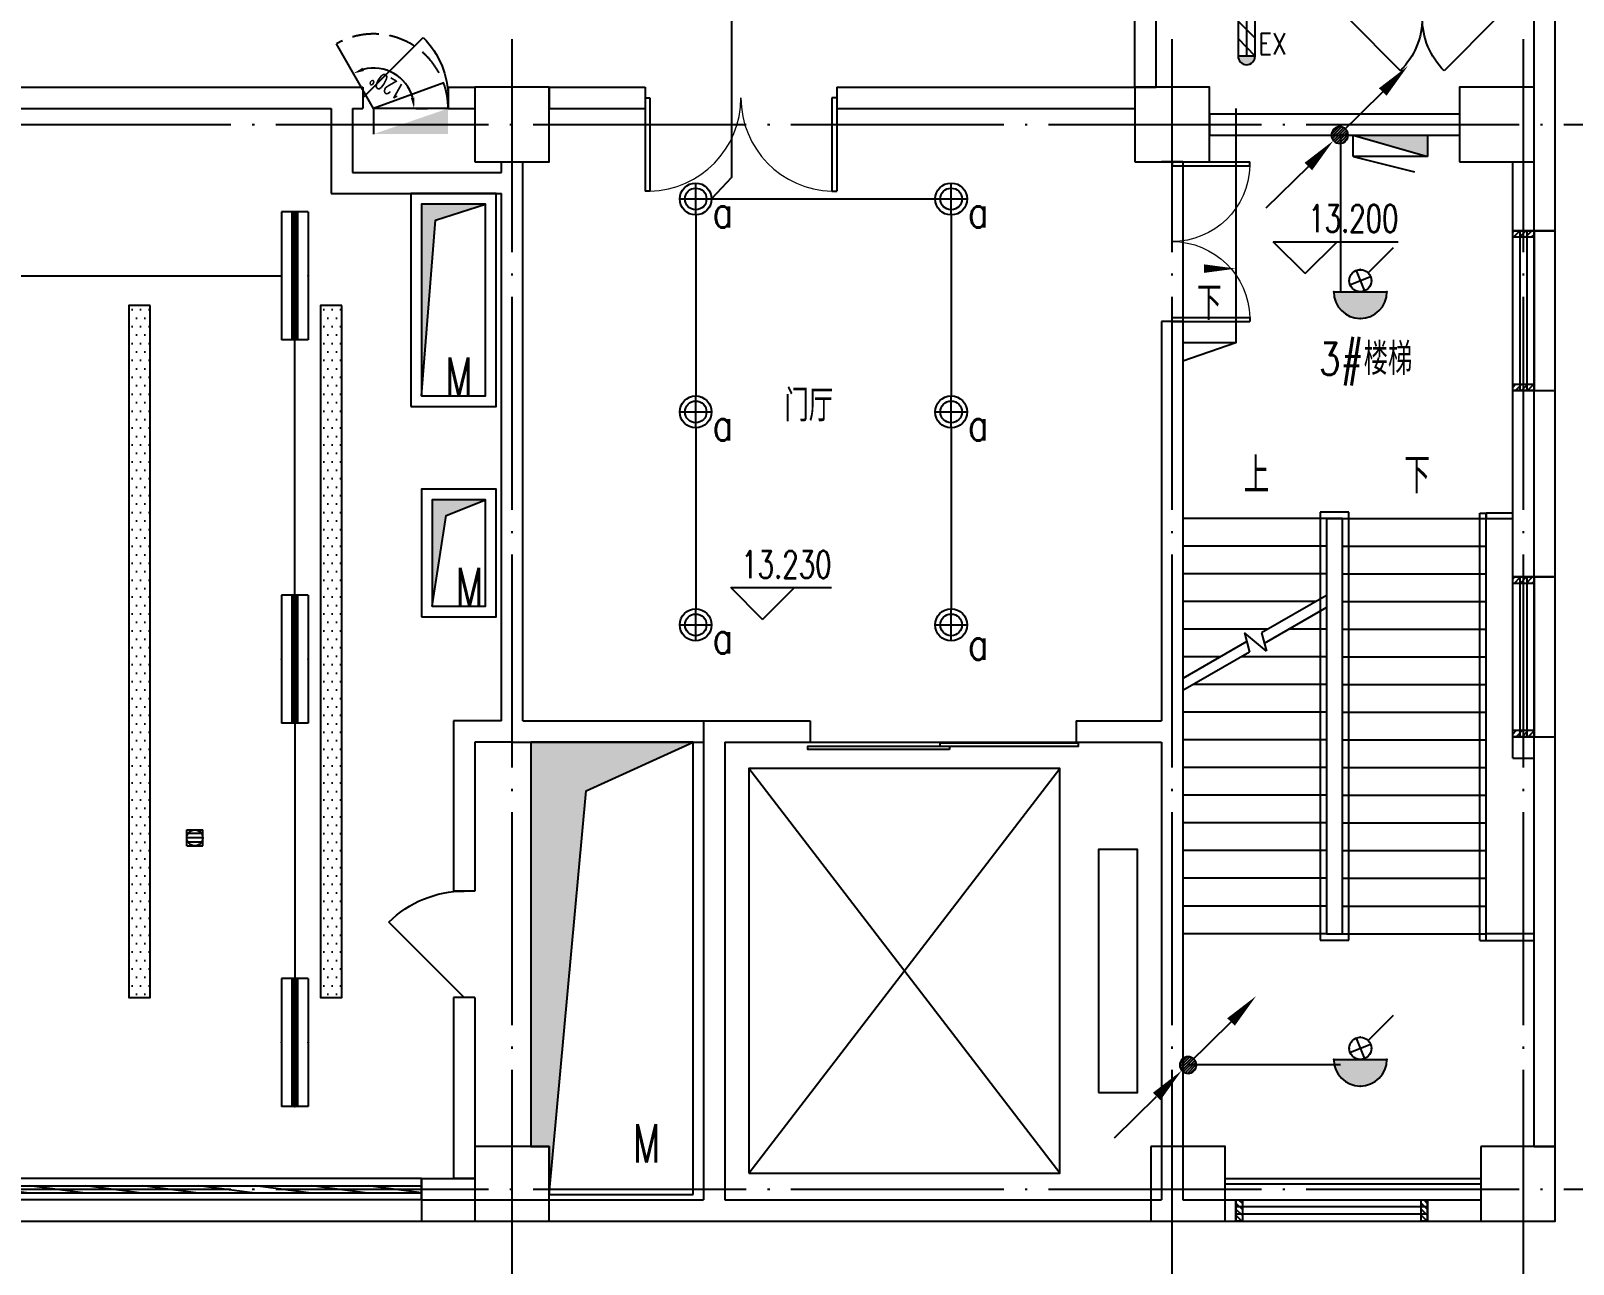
# Model space of a CAD drawing. Extents: x -621157 to 1764546, y -106808 to 741893.
# Drawn here: x 252480 to 266967, y 199297 to 210879 of the extents above; entities that cross this region are included whole.
import ezdxf
from ezdxf.enums import TextEntityAlignment as Align

# ---------------------------------------------------------------- set-up
doc = ezdxf.new("R2010")
doc.units = 0
doc.header["$LTSCALE"] = 1000
doc.header["$MEASUREMENT"] = 0
doc.linetypes.add('XREF-A-101-平面图_t3$0$DASH', pattern=[0.35, 0.25, -0.1])
doc.linetypes.add('XREF-A-101-平面图_t3$0$DOTE', pattern=[2.42, 2, -0.2, 0.02, -0.2])
for name, color, linetype in [('$TD_AUDIT_GENERATED_(12AB0F)', 3, 'Continuous'), ('0-底图', 7, 'Continuous'), ('EL_LUMI', 3, 'Continuous'), ('EQUIP-照明', 3, 'Continuous'), ('I-LIGHT', 3, 'Continuous'), ('SIG_TEXT', 2, 'Continuous'), ('T-EQUP-JT', 7, 'Continuous'), ('WIRE-照明', 4, 'Continuous'), ('XREF-A-101-平面图_t3$0$A-COLUMN', 8, 'Continuous'), ('XREF-A-101-平面图_t3$0$A-DIM_ELEV', 8, 'Continuous'), ('XREF-A-101-平面图_t3$0$A-DOTE', 8, 'Continuous'), ('XREF-A-101-平面图_t3$0$A-GROUND', 8, 'Continuous'), ('XREF-A-101-平面图_t3$0$A-LEAD-AROW', 8, 'Continuous'), ('XREF-A-101-平面图_t3$0$A-PUB_HATCH', 8, 'Continuous'), ('XREF-A-101-平面图_t3$0$A-RAIL', 8, 'Continuous'), ('XREF-A-101-平面图_t3$0$A-ROOM-CH', 8, 'Continuous'), ('XREF-A-101-平面图_t3$0$A-SEE', 8, 'Continuous'), ('XREF-A-101-平面图_t3$0$A-STAIR', 8, 'Continuous'), ('XREF-A-101-平面图_t3$0$A-WALL', 8, 'Continuous'), ('XREF-A-101-平面图_t3$0$A-WALL-FILL', 8, 'Continuous'), ('XREF-A-101-平面图_t3$0$A-WINDOW', 8, 'Continuous'), ('XREF-A-101-平面图_t3$0$DIM_SYMB', 8, 'Continuous'), ('XREF-A-101-平面图_t3$0$EQUIP_消火栓', 8, 'Continuous'), ('XREF-A-101-平面图_t3$0$HANDRAIL', 8, 'Continuous'), ('XREF-A-101-平面图_t3$0$M-HOLE', 8, 'Continuous'), ('XREF-A-101-平面图_t3$0$P-EQUIPMENT', 8, 'Continuous'), ('XREF-A-101-平面图_t3$0$PUB_TEXT', 8, 'Continuous'), ('XREF-A-101-平面图_t3$0$STAIR', 8, 'Continuous'), ('XREF-A-101-平面图_t3$0$水-尺寸', 8, 'Continuous')]:
    doc.layers.add(name, color=color, linetype=linetype)
doc.styles.add('_TEL_DIM', font='SIMPLEX', dxfattribs={"width": 0.8, "height": 3.5, "bigfont": 'HZTXT'})
doc.styles.add('DIM_FONT', font='ROMANS', dxfattribs={"width": 0.8, "bigfont": 'HZDXC'})
doc.styles.get("Standard").update_dxf_attribs({"font": 'romans.shx', "bigfont": 'HZDXC.SHX'})
doc.styles.add('XREF-A-101-平面图_t3$0$-HZDXCROMANS', font='ROMANS.shx', dxfattribs={"bigfont": 'HZDXC.shx'})
doc.styles.add('XREF-A-101-平面图_t3$0$_TCH_DIM', font='SIMPLEX', dxfattribs={"bigfont": 'GBCBIG'})
doc.styles.add('XREF-A-101-平面图_t3$0$A-DIM_T3', font='SIMPLEX', dxfattribs={"width": 0.705882, "bigfont": 'GBCBIG'})
doc.styles.add('XREF-A-101-平面图_t3$0$A-STANDARD', font='SIMPLEX', dxfattribs={"bigfont": 'GBCBIG'})
doc.styles.add('XREF-A-101-平面图_t3$0$hzdxcROMANS', font='ROMANS', dxfattribs={"width": 0.8, "bigfont": 'HZDXC'})
doc.styles.add('XZC', font='SIMPLEX.SHX', dxfattribs={"width": 0.7, "bigfont": 'hztxt.shx'})
doc.linetypes.add('LED_LINE', pattern='A,12.7,-5.08,["LED",XZC,S=2.54,R=0,X=-2.54,Y=-1.27],-6.35', length=24.13)
doc.dimstyles.new('XREF-A-101-平面图_t3$0$A-DIM-ANGLE-50', dxfattribs={"dimscale": 50, "dimtxt": 2.975, "dimasz": 2, "dimexe": 2.5, "dimexo": 3, "dimgap": 1, "dimtad": 3, "dimdec": 0, "dimzin": 0, "dimdsep": 46, "dimtxsty": 'XREF-A-101-平面图_t3$0$A-DIM_T3', "dimcen": 0.09, "dimclrt": 7, "dimazin": 2, "dimtfac": 1, "dimtdec": 0, "dimtix": 1, "dimtmove": 2, "dimatfit": 3, "dimfxl": 0, "dimtolj": 1, "dimtzin": 0, "dimarcsym": 0})

# ---------------------------------------------------------------- blocks, each defined once
blk = doc.blocks.new('XREF-A-101-平面图_t3$0$G$C869EB286')
at = {"layer": 'XREF-A-101-平面图_t3$0$A-WINDOW'}
h = blk.add_hatch(dxfattribs=at)
h.set_pattern_fill('ANSI31', color=256, scale=25)
h.set_pattern_definition([(45, (-143.957, -89940), (-28.0633, 28.0633), [])])
h.paths.add_polyline_path([(0, 60), (200, 60), (200, 0), (0, 0)])
blk.add_lwpolyline([(0, 60), (200, 60), (200, 0), (0, 0)], close=True, dxfattribs=at)
blk = doc.blocks.new('XREF-A-101-平面图_t3$0$柱网3F')
at = {"layer": 'XREF-A-101-平面图_t3$0$A-COLUMN'}
for points in [[(56650, -30350), (57350, -30350), (57350, -29650), (56650, -29650)], [(62850, -30350), (63550, -30350), (63550, -29650), (62850, -29650)], [(65900, -30350), (66600, -30350), (66600, -29650), (65900, -29650)], [(56650, -39600), (56650, -40300), (57350, -40300), (57350, -39600)], [(63000, -39600), (63000, -40300), (63700, -40300), (63700, -39600)], [(66100, -39600), (66100, -40300), (66800, -40300), (66800, -39600)]]:
    blk.add_lwpolyline(points, close=True, dxfattribs=at)
blk = doc.blocks.new('XREF-A-101-平面图_t3$0$G$C979D3256')
at = {"layer": 'XREF-A-101-平面图_t3$0$DIM_SYMB'}
for points in [[(-2525, 6430, 0, 0, 0), (-2525, 5560, 80, 0, 0), (-2525, 5260, 0, 0, 0)], [(-1025, 6430, 0, 0, 0), (-1025, 1150, 0, 0, 0), (-2525, 1150, 0, 0, 0), (-2525, 4700, 80, 0, 0), (-2525, 5000, 0, 0, 0)]]:
    blk.add_lwpolyline(points, format="xyseb", dxfattribs=at)
at = {"layer": 'XREF-A-101-平面图_t3$0$HANDRAIL'}
for p, q in [((-410, 2336), (-410, 6349)), ((-410, 6349), (-350, 6349)), ((-350, 2336), (-350, 6349)), ((-410, 2336), (-350, 2336))]:
    blk.add_line(p, q, dxfattribs=at)
blk.add_lwpolyline([(-350, 6300), (-100, 6300), (-100, 6349), (-350, 6349)], close=True, dxfattribs=at)
blk.add_lwpolyline([(-350, 2336), (100, 2336), (100, 2400), (-350, 2400)], dxfattribs=at)
at = {"layer": 'XREF-A-101-平面图_t3$0$STAIR'}
for p, q in [((-3200, 6300), (-3200, 4798)), ((-1850, 6300), (-3200, 6300)), ((-1640, 6360), (-1910, 6360)), ((-1910, 6360), (-1910, 2340)), ((-1850, 6300), (-1700, 6300)), ((-1850, 6300), (-1850, 5577)), ((-1700, 6300), (-1850, 6300)), ((-1850, 6300), (-1850, 2400)), ((-1700, 2400), (-1700, 6300)), ((-1700, 6300), (-350, 6300)), ((-1700, 2400), (-1700, 6300)), ((-1640, 2340), (-1640, 6360)), ((-350, 2400), (-350, 6300)), ((-1850, 6040), (-3200, 6040)), ((-1700, 6040), (-350, 6040)), ((-1850, 5780), (-3200, 5780)), ((-1700, 5780), (-350, 5780)), ((-1950, 5520), (-3200, 5520)), ((-1850, 5577), (-2461, 5225)), ((-1700, 5520), (-350, 5520)), ((-1850, 5462), (-2434, 5125)), ((-1850, 5462), (-1850, 2400)), ((-2400, 5260), (-3200, 5260)), ((-2414, 5053), (-2620, 5225)), ((-2620, 5225), (-2572, 5045)), ((-2461, 5225), (-2414, 5053)), ((-1850, 5260), (-2200, 5260)), ((-1700, 5260), (-350, 5260)), ((-2599, 5145), (-3200, 4798)), ((-2572, 5045), (-3200, 4683)), ((-2850, 5000), (-3200, 5000)), ((-1850, 5000), (-2650, 5000)), ((-1700, 5000), (-350, 5000)), ((-3200, 4683), (-3200, 2400)), ((-1850, 4740), (-3100, 4740)), ((-1700, 4740), (-350, 4740)), ((-1850, 4480), (-3200, 4480)), ((-1700, 4480), (-350, 4480)), ((-1850, 4220), (-3200, 4220)), ((-1700, 4220), (-350, 4220)), ((-1850, 3960), (-3200, 3960)), ((-1700, 3960), (-350, 3960)), ((-1850, 3700), (-3200, 3700)), ((-1700, 3700), (-350, 3700)), ((-1850, 3440), (-3200, 3440)), ((-1700, 3440), (-350, 3440)), ((-1850, 3180), (-3200, 3180)), ((-1700, 3180), (-350, 3180)), ((-1850, 2920), (-3200, 2920)), ((-1700, 2920), (-350, 2920)), ((-1850, 2660), (-3200, 2660)), ((-1700, 2660), (-350, 2660)), ((-1850, 2400), (-3200, 2400)), ((-1910, 2340), (-1640, 2340)), ((-1850, 2400), (-1700, 2400)), ((-1700, 2400), (-350, 2400))]:
    blk.add_line(p, q, dxfattribs=at)
blk.add_lwpolyline([(-350, 6300), (-100, 6300)], dxfattribs=at)
at = {"layer": 'XREF-A-101-平面图_t3$0$PUB_TEXT', "style": 'XREF-A-101-平面图_t3$0$_TCH_DIM'}
for s, p in [('上', (-2629, 6535)), ('下', (-1120, 6535))]:
    blk.add_text(s, height=338, dxfattribs=at).set_placement(p)
blk = doc.blocks.new('XREF-A-101-平面图_t3$0$ROOM')
at = {"layer": 'XREF-A-101-平面图_t3$0$A-ROOM-CH', "style": 'XREF-A-101-平面图_t3$0$-HZDXCROMANS', "width": 0.6}
for tag, p in [('中文房间名称', (0, -1000)), ('英文房间名称', (0, -1500))]:
    blk.add_attdef(tag, text='', height=300, dxfattribs=at).set_placement(p, align=Align.CENTER)
blk = doc.blocks.new('*D25269')
at = {"layer": 'Defpoints', "color": 0}
for p in [(453, 823), (240, 700), (240, 454), (484, 409)]:
    blk.add_point(p, dxfattribs=at)
at = {"layer": 'XREF-A-101-平面图_t3$0$水-尺寸', "color": 0, "linetype": 'ByBlock', "lineweight": -2}
for p, q in [((583, 898), (677, 952)), ((240, 304), (240, 195))]:
    blk.add_line(p, q, dxfattribs=at)
blk.add_arc((240, 700), 380, 285.1271, 14.8729, dxfattribs=at)
at = {"layer": 'XREF-A-101-平面图_t3$0$水-尺寸', "color": 0}
for points in [[(623, 804), (592, 791), (569, 890)], [(337, 350), (341, 317), (240, 320)]]:
    blk.add_solid(points, dxfattribs=at)
at = {"layer": 'XREF-A-101-平面图_t3$0$水-尺寸', "color": 7, "insert": (461, 572), "char_height": 148.8, "attachment_point": 5, "rotation": 60, "style": 'XREF-A-101-平面图_t3$0$A-DIM_T3'}
blk.add_mtext('\\A1;120%%d', dxfattribs=at)
blk = doc.blocks.new('XREF-A-101-平面图_t3$0$$TWTSYS$00000508')
for p, q in [((-0.5, 0.5), (0.324, 1.224)), ((-0.5, 0.5), (-0.5, -0.5)), ((-0.5, -0.5), (0.5, 0.5)), ((0.5, 0.5), (-0.5, 0.5)), ((0.5, -0.5), (0.5, 0.5)), ((-0.5, -0.5), (0.5, -0.5))]:
    blk.add_line(p, q)
blk.add_solid([(0.5, -0.5), (0.5, 0.5), (-0.5, -0.5)])
blk = doc.blocks.new('XREF-A-101-平面图_t3$0$地漏1')
for p, q in [((-75, -75), (-75, 75)), ((75, 75), (-75, 75)), ((-40, 75), (-40, -75)), ((0, 75), (0, -75)), ((40, 75), (40, -75)), ((75, -75), (75, 75)), ((75, -75), (-75, -75))]:
    blk.add_line(p, q)
blk.add_circle((0, 0), 75)
blk = doc.blocks.new('XREF-A-101-平面图_t3$0$G$C763C4DB6')
at = {"layer": 'XREF-A-101-平面图_t3$0$PUB_TEXT', "zscale": 0.5, "rotation": 270}
blk.add_blockref('XREF-A-101-平面图_t3$0$地漏1', (0, 100000), dxfattribs=at)
blk = doc.blocks.new('XREF-A-101-平面图_t3$0$轴网(3)')
at = {"layer": 'XREF-A-101-平面图_t3$0$A-DOTE', "linetype": 'XREF-A-101-平面图_t3$0$DOTE'}
for p, q in [((57000, -3300), (57000, 43300)), ((66500, -3300), (66500, 43300)), ((63200, -3300), (63200, 11562.8)), ((-3300, 10000), (69800, 10000)), ((-3300, 0), (69800, 0))]:
    blk.add_line(p, q, dxfattribs=at)
blk = doc.blocks.new('XREF-A-101-平面图_t3$0$WINDOW2DLIB$SYSLIB$00000001')
at = {"color": 0}
for points in [[(-0.5, 0.5), (-0.5, -0.5)], [(-0.5, 0.5), (0.5, 0.5)], [(0.5, -0.5), (0.5, 0.5)], [(0.5, 0.1667), (-0.5, 0.1667)], [(0.5, -0.1667), (-0.5, -0.1667)], [(-0.5, -0.5), (0.5, -0.5)]]:
    blk.add_lwpolyline(points, dxfattribs=at)
blk = doc.blocks.new('XREF-A-101-平面图_t3$0$DOOR2DLIB$SYSLIB$00000108')
at = {"color": 0}
for p, q in [((-0.5, 0), (-0.5, 0.4875)), ((-0.475, 0.4875), (-0.5, 0.4875)), ((-0.475, 0), (-0.475, 0.4875)), ((0.475, 0), (0.475, 0.4875)), ((0.475, 0.4875), (0.5, 0.4875)), ((0.5, 0), (0.5, 0.4875)), ((-0.5, 0), (-0.475, 0)), ((0.5, 0), (0.475, 0))]:
    blk.add_line(p, q, dxfattribs=at)
at = {"color": 0, "lineweight": 13}
for centre, start, end in [((-0.4875, 0), 0, 88.53072), ((0.4875, 0), 91.46928, 180)]:
    blk.add_arc(centre, 0.4875, start, end, dxfattribs=at)
blk = doc.blocks.new('*U25219')
at = {"color": 0}
blk.add_line((-1250, 100), (1250, 100), dxfattribs=at)
for points in [[(59, 170), (-1270, 170), (-1270, 140), (59, 140)], [(1270, 110), (-32, 110), (-32, 140), (1270, 140)]]:
    blk.add_lwpolyline(points, close=True, dxfattribs=at)
blk = doc.blocks.new('*U25218')
at = {"color": 0, "xscale": 0.0004, "yscale": 0.0004, "zscale": 0.0004}
blk.add_blockref('*U25219', (0, 0), dxfattribs=at)
blk = doc.blocks.new('XREF-A-101-平面图_t3$0$WINDOW2DLIB$SYSLIB$00000012')
at = {"color": 0}
for points in [[(-0.5, 0.5), (-0.5, -0.5)], [(0.5, 0.5), (-0.5, 0.5)], [(0.5, -0.5), (0.5, 0.5)], [(-0.5, 0.1667), (0.5, 0.1667)], [(-0.3839, -0.1667), (-0.448, 0.1667)], [(-0.3159, -0.1667), (-0.38, 0.1667)], [(-0.2479, -0.1667), (-0.312, 0.1667)], [(-0.1799, -0.1667), (-0.244, 0.1667)], [(-0.1119, -0.1667), (-0.176, 0.1667)], [(-0.0439, -0.1667), (-0.108, 0.1667)], [(0.0241, -0.1667), (-0.04, 0.1667)], [(0.0921, -0.1667), (0.028, 0.1667)], [(0.16, -0.1667), (0.0959, 0.1667)], [(0.228, -0.1667), (0.1639, 0.1667)], [(0.296, -0.1667), (0.2319, 0.1667)], [(0.364, -0.1667), (0.2999, 0.1667)], [(0.432, -0.1667), (0.3679, 0.1667)], [(0.5, -0.1667), (0.4359, 0.1667)], [(-0.4519, -0.1667), (-0.5, 0.0836)], [(-0.5, -0.1667), (0.5, -0.1667)], [(0.5, -0.5), (-0.5, -0.5)]]:
    blk.add_lwpolyline(points, dxfattribs=at)
blk = doc.blocks.new('XREF-A-101-平面图_t3$0$DOOR2DLIB$SYSLIB$00000101')
at = {"color": 0}
blk.add_line((0.5, 0), (-0.207, 0.707), dxfattribs=at)
blk.add_arc((0.5, 0), 1, 135, 180, dxfattribs=at)
blk = doc.blocks.new('XREF-A-101-平面图_t3$0$DOOR2DLIB$SYSLIB$00000103')
at = {"color": 0}
for p, q in [((-0.5, 0), (-0.146, 0.354)), ((0.5, 0), (0.146, 0.354))]:
    blk.add_line(p, q, dxfattribs=at)
for centre, start, end in [((-0.5, 0), 0, 45), ((0.5, 0), 135, 180)]:
    blk.add_arc(centre, 0.5, start, end, dxfattribs=at)
blk = doc.blocks.new('筒灯')
at = {"color": 8}
for p, q in [((0, 150), (0, -150)), ((150, 0), (-150, 0))]:
    blk.add_line(p, q, dxfattribs=at)
blk.add_circle((0, 0), 150)
blk.add_circle((0, 0), 102, dxfattribs=at)
blk = doc.blocks.new('$equip$00001168')
blk.add_line((-0.5, 0), (0.5, 0))
blk.add_arc((0, 0), 0.5, 180, 0)
for p in [(-0.5, 0), (0, 0), (0.5, 0), (0, -0.5)]:
    blk.add_point(p)
for points in [[(0.433, -0.25), (-0.433, -0.25), (0.5, 0), (-0.5, 0)], [(0.25, -0.433), (-0.25, -0.433), (0.433, -0.25), (-0.433, -0.25)], [(0, -0.5), (0, -0.5), (0.25, -0.433), (-0.25, -0.433)]]:
    blk.add_solid(points)
at = {"flags": 9}
blk.add_attdef('A', (0, 0), '', height=0.00002, dxfattribs=at)
blk = doc.blocks.new('$equip$00001216')
for p, q in [((0.147, 0.356), (0.625, 0.833)), ((-0.076, 0.402), (0.076, 0.014)), ((-0.194, 0.132), (0.194, 0.285))]:
    blk.add_line(p, q)
blk.add_circle((0, 0.208), 0.208)
for p in [(0, 0.417), (-0.208, 0.208), (0, 0), (0.208, 0.208)]:
    blk.add_point(p)
at = {"flags": 9}
blk.add_attdef('A', (0, 0), '', height=0.00002, dxfattribs=at)
blk = doc.blocks.new('*X14702')
at = {"color": 0, "linetype": 'Continuous'}
for p, q in [((192.59, 446.72), (193.93, 448.06)), ((192.65, 447.21), (193.44, 448)), ((192.67, 446.38), (194.27, 447.98)), ((192.81, 446.1), (194.55, 447.84)), ((193.01, 445.87), (194.78, 447.64)), ((193.27, 445.7), (194.95, 447.39)), ((193.58, 445.59), (195.06, 447.07)), ((193.98, 445.57), (195.08, 446.67))]:
    blk.add_line(p, q, dxfattribs=at)
blk = doc.blocks.new('HC001445')
at = {"color": 4, "linetype": 'Continuous'}
for p, q in [((0.13, 0.06), (3.24, 3.23)), ((-5.47, -5.53), (-2.36, -2.36))]:
    blk.add_line(p, q, dxfattribs=at)
for points in [[(3.24, 3.23, 0.8, 0, 0), (5.19, 5.12, 0, 0, 0)], [(-2.36, -2.36, 0.8, 0, 0), (-0.41, -0.47, 0, 0, 0)]]:
    blk.add_lwpolyline(points, format="xyseb", dxfattribs=at)
blk.add_circle((0, 0), 0.625, dxfattribs=at)
at = {"color": 4, "linetype": 'Continuous', "xscale": 0.5, "yscale": 0.5, "zscale": 0.5}
blk.add_blockref('*X14702', (-96.92, -223.41), dxfattribs=at)
blk = doc.blocks.new('冷库专用灯')
h = blk.add_hatch(color=251)
h.paths.add_polyline_path([(-635, 80, 1), (-635, -80)])
h.paths.add_polyline_path([(635, 80), (635, -80, 1)])
for p, q in [((635, 80), (-635, 80)), ((-635, -80), (-635, 80)), ((635, 0), (-635, 0)), ((635, -80), (635, 80)), ((-635, -80), (635, -80))]:
    blk.add_line(p, q)
at = {"color": 7}
for p, q in [((-635, -80), (-470, 80)), ((-465, -80), (-305, 80)), ((-265, -80), (-105, 80)), ((-65, -80), (95, 80)), ((135, -80), (295, 80)), ((305, -80), (465, 80)), ((480, -80), (635, 80))]:
    blk.add_line(p, q, dxfattribs=at)
for centre, start, end in [((-635, 0), 90, 270), ((635, 0), 270, 90)]:
    blk.add_arc(centre, 80, start, end)
at = {"layer": 'EL_LUMI', "color": 251}
for centre, start, end in [((-635, 0), 358.2898, 0), ((635, 0), 180, 181.9869)]:
    blk.add_arc(centre, 80, start, end, dxfattribs=at)
blk = doc.blocks.new('$equip_U$00000103(3T96GD2-PC)')
for p, q in [((-1.2, 0.25), (1.2, 0.25)), ((-1.2, 0.25), (-1.2, -0.25)), ((1.2, 0.25), (1.2, -0.25)), ((-1.2, -0.25), (1.2, -0.25))]:
    blk.add_line(p, q)
at = {"const_width": 0.14}
blk.add_lwpolyline([(-1.2, 0), (1.2, 0)], dxfattribs=at)
for p in [(-1.2, 0), (0, 0.25), (1.2, 0), (0, -0.25)]:
    blk.add_point(p)
at = {"color": 7, "style": '_TEL_DIM', "flags": 1}
for tag in ['A', 'REMARK']:
    blk.add_attdef(tag, text='', height=0.00002, dxfattribs=at).set_placement((0, 0), align=Align.MIDDLE_CENTER)
blk = doc.blocks.new('$equip_U$00000113(3T96GD2-PC)')
blk.add_blockref('$equip_U$00000103(3T96GD2-PC)', (0, 0))
at = {"color": 7, "style": '_TEL_DIM', "flags": 1}
for tag in ['A', 'REMARK']:
    blk.add_attdef(tag, text='', height=0.00002, dxfattribs=at).set_placement((0, 0), align=Align.MIDDLE_CENTER)
blk = doc.blocks.new('$equip_U$00000128(7WHLKQ2-PC)')
blk.add_blockref('$equip_U$00000113(3T96GD2-PC)', (0, 0))
at = {"color": 7, "style": '_TEL_DIM', "flags": 1}
blk.add_attdef('A', text='', height=0.00002, dxfattribs=at).set_placement((0, 0), align=Align.MIDDLE_CENTER)
blk = doc.blocks.new('XREF-A-101-平面图_t3$0$单出口消火栓新-M')
for p, q in [((240, 700), (846.2, 1050)), ((240, 700), (0, 700)), ((479.4, 42.2), (240, 700)), ((240, 0), (240, 700))]:
    blk.add_line(p, q)
at = {"color": 0, "linetype": 'XREF-A-101-平面图_t3$0$DASH'}
blk.add_arc((240, 700), 700, 270, 30, dxfattribs=at)
blk.add_solid([(240, 0), (0, 0), (0, 700)])
at = {"layer": 'XREF-A-101-平面图_t3$0$水-尺寸', "linetype": 'ByBlock'}
dim = blk.add_angular_dim_3p(base=(484.1724, 409.0066), center=(240, 700), p1=(240, 453.7576), p2=(453.2522, 823.1212), dimstyle='XREF-A-101-平面图_t3$0$A-DIM-ANGLE-50', override={"dimtix": 0}, dxfattribs=at)
dim.commit()
dim.dimension.update_dxf_attribs({"geometry": '*D25269', "text_midpoint": (461.2607, 572.2551)})
blk = doc.blocks.new('XREF-A-101-平面图_t3$0$G$C156FCA62')
at = {"layer": 'XREF-A-101-平面图_t3$0$EQUIP_消火栓', "xscale": -700, "yscale": 200, "zscale": 700, "rotation": 180}
blk.add_blockref('XREF-A-101-平面图_t3$0$$TWTSYS$00000508', (65250, 209800), dxfattribs=at)
at = {"layer": 'XREF-A-101-平面图_t3$0$P-EQUIPMENT', "rotation": 89.99999999999987}
blk.add_blockref('XREF-A-101-平面图_t3$0$单出口消火栓新-M', (56400, 209910), dxfattribs=at)
blk = doc.blocks.new('XREF-A-101-平面图_t3$0$G$C646F86AA')
at = {"layer": 'XREF-A-101-平面图_t3$0$EQUIP_消火栓', "xscale": -700, "yscale": 200, "zscale": 700, "rotation": 180}
blk.add_blockref('XREF-A-101-平面图_t3$0$$TWTSYS$00000508', (65250, 209800), dxfattribs=at)
at = {"layer": 'XREF-A-101-平面图_t3$0$P-EQUIPMENT', "rotation": 89.99999999999987}
blk.add_blockref('XREF-A-101-平面图_t3$0$单出口消火栓新-M', (56400, 209910), dxfattribs=at)
blk = doc.blocks.new('XREF-A-101-平面图_t3')
at = {"layer": 'XREF-A-101-平面图_t3$0$A-PUB_HATCH'}
h = blk.add_hatch(color=256, dxfattribs=at)
h.dxf.hatch_style = 1
h.paths.add_polyline_path([(256750, 209250), (256150, 209250), (256150, 207450), (256282, 209102)])
h = blk.add_hatch(dxfattribs=at)
h.set_pattern_fill('DOTS', color=256, scale=50)
h.set_pattern_definition([(0, (14195, 200800), (39.6875, 79.375), [0, -79.375])])
h.paths.add_polyline_path([(253600, 208300), (253400, 208300), (253400, 201800), (253600, 201800)])
h = blk.add_hatch(dxfattribs=at)
h.set_pattern_fill('DOTS', color=256, scale=50)
h.set_pattern_definition([(0, (15995, 200800), (39.6875, 79.375), [0, -79.375])])
h.paths.add_polyline_path([(255400, 208300), (255200, 208300), (255200, 201800), (255400, 201800)])
h = blk.add_hatch(color=256, dxfattribs=at)
h.dxf.hatch_style = 1
h.paths.add_polyline_path([(256750, 206475), (256250, 206475), (256250, 205475), (256382, 206327)])
h = blk.add_hatch(color=256, dxfattribs=at)
h.dxf.hatch_style = 1
h.paths.add_polyline_path([(258700, 204200), (257175, 204200), (257175, 200400), (257350, 200400), (257350, 199950), (257695, 203743)])
at = {"layer": 'XREF-A-101-平面图_t3$0$A-DIM_ELEV'}
for p, q in [((264451, 208599), (264151, 208899)), ((264151, 208899), (265325, 208899)), ((264451, 208599), (264751, 208899)), ((259354, 205350), (259054, 205650)), ((259054, 205650), (260000, 205650)), ((259354, 205350), (259654, 205650))]:
    blk.add_line(p, q, dxfattribs=at)
at = {"layer": 'XREF-A-101-平面图_t3$0$A-GROUND'}
for points in [[(263800, 210150), (263800, 207950), (263300, 207950)], [(263800, 207950), (263300, 207776)]]:
    blk.add_lwpolyline(points, dxfattribs=at)
at = {"layer": 'XREF-A-101-平面图_t3$0$A-LEAD-AROW'}
blk.add_lwpolyline([(263300, 208646, 0, 0, 0), (263800, 208646, 0, 80, 0), (263500, 208646, 0, 0, 0)], format="xyseb", dxfattribs=at)
at = {"layer": 'XREF-A-101-平面图_t3$0$A-RAIL'}
for points in [[(263700, 200100), (266100, 200100)], [(263700, 200050), (266100, 200050)]]:
    blk.add_lwpolyline(points, dxfattribs=at)
at = {"layer": 'XREF-A-101-平面图_t3$0$A-SEE'}
for points in [[(266800, 207500), (266800, 209000), (266600, 209000), (266600, 207500)], [(266800, 204250), (266800, 205750), (266600, 205750), (266600, 204250)]]:
    blk.add_lwpolyline(points, close=True, dxfattribs=at)
blk.add_lwpolyline([(248350, 199700), (256150, 199700)], dxfattribs=at)
at = {"layer": 'XREF-A-101-平面图_t3$0$A-STAIR'}
for p, q in [((259225, 200150), (262145, 203950)), ((262145, 200150), (259225, 203950))]:
    blk.add_line(p, q, dxfattribs=at)
for points in [[(259225, 200150), (262145, 200150), (262145, 203950), (259225, 203950)], [(262510, 200910), (262875, 200910), (262875, 203190), (262510, 203190)]]:
    blk.add_lwpolyline(points, close=True, dxfattribs=at)
at = {"layer": 'XREF-A-101-平面图_t3$0$A-WALL'}
for p, q in [((262850, 210350), (262850, 211050)), ((263050, 210350), (263050, 211050)), ((249750, 210350), (255400, 210350)), ((255400, 210350), (255600, 210350)), ((256400, 210350), (256650, 210350)), ((256650, 210350), (256650, 210150)), ((257350, 210350), (258250, 210350)), ((257350, 210350), (257350, 210150)), ((260050, 210350), (262850, 210350)), ((262850, 210350), (262850, 210150)), ((262850, 210350), (263050, 210350)), ((249750, 210150), (255300, 210150)), ((255300, 210150), (255300, 209350)), ((255500, 210150), (255600, 210150)), ((255500, 210150), (255500, 209550)), ((256400, 210150), (256650, 210150)), ((257350, 210150), (258250, 210150)), ((260050, 210150), (262850, 210150)), ((263550, 210100), (265900, 210100)), ((263550, 210100), (263550, 209900)), ((265900, 210100), (265900, 209900)), ((263550, 209900), (265900, 209900)), ((256900, 209550), (256900, 209650)), ((256900, 209650), (257100, 209650)), ((257100, 209450), (257100, 209650)), ((255500, 209550), (256900, 209550)), ((255300, 209350), (256900, 209350)), ((256900, 204400), (256900, 209350)), ((257100, 204400), (257100, 209450)), ((256900, 204400), (256450, 204400)), ((256450, 204400), (256450, 202800)), ((257100, 204400), (258800, 204400)), ((258800, 204400), (258800, 204200)), ((257000, 204200), (256650, 204200)), ((256650, 204200), (256650, 202800)), ((257000, 204200), (258800, 204200)), ((256450, 201800), (256450, 200100)), ((256650, 201800), (256650, 200100)), ((256650, 200100), (256450, 200100))]:
    blk.add_line(p, q, dxfattribs=at)
for points in [[(255600, 210350), (255600, 210150)], [(256400, 210350), (256400, 210150)], [(258250, 210350), (258250, 210150)], [(260050, 210350), (260050, 210150)], [(256650, 202800), (256450, 202800)], [(256650, 201800), (256450, 201800)]]:
    blk.add_lwpolyline(points, dxfattribs=at)
at = {"layer": 'XREF-A-101-平面图_t3$0$A-WALL-FILL', "color": 171}
for p, q in [((266600, 209000), (266600, 212550)), ((266800, 209000), (266800, 212550)), ((263300, 209650), (263100, 209650)), ((266400, 209000), (266400, 209650)), ((266400, 209650), (266600, 209650)), ((266600, 209000), (266600, 209650)), ((263100, 208150), (263100, 204400)), ((263300, 208150), (263300, 204300)), ((266400, 205750), (266400, 207500)), ((266600, 205750), (266600, 207500)), ((266600, 205750), (266600, 207500)), ((266800, 205750), (266800, 207500)), ((258800, 204400), (258800, 199900)), ((258800, 204400), (259800, 204400)), ((262300, 204400), (263100, 204400)), ((263300, 204300), (263300, 199900)), ((259000, 204200), (259000, 199900)), ((259000, 204200), (259800, 204200)), ((262300, 204200), (263100, 204200)), ((263100, 204200), (263100, 199900)), ((266400, 204050), (266400, 204250)), ((266600, 204050), (266600, 204250)), ((266600, 200400), (266600, 204250)), ((266800, 200400), (266800, 204250)), ((266400, 204050), (266600, 204050)), ((266600, 200400), (266800, 200400)), ((256150, 200100), (256650, 200100)), ((256650, 200100), (256650, 199900)), ((256150, 199900), (256650, 199900)), ((256150, 199900), (258800, 199900)), ((256150, 199900), (256150, 199700)), ((259000, 199900), (263100, 199900)), ((263300, 199900), (263800, 199900)), ((265600, 199900), (266100, 199900)), ((266100, 199900), (266100, 199700)), ((256150, 199700), (258900, 199700)), ((258900, 199700), (263200, 199700)), ((263200, 199700), (263800, 199700)), ((265600, 199700), (266100, 199700))]:
    blk.add_line(p, q, dxfattribs=at)
for points in [[(263300, 209650), (263100, 209650)], [(266400, 209000), (266600, 209000)], [(266600, 209000), (266800, 209000)], [(263300, 208150), (263100, 208150)], [(266400, 207500), (266600, 207500)], [(266600, 207500), (266800, 207500)], [(266400, 205750), (266600, 205750)], [(266600, 205750), (266800, 205750)], [(259800, 204400), (259800, 204200)], [(262300, 204400), (262300, 204200)], [(266400, 204250), (266600, 204250)], [(266600, 204250), (266800, 204250)], [(256150, 200100), (256150, 199900)], [(263800, 199900), (263800, 199700)], [(265600, 199900), (265600, 199700)]]:
    blk.add_lwpolyline(points, dxfattribs=at)
at = {"layer": 'XREF-A-101-平面图_t3$0$A-WINDOW'}
for p, q in [((263300, 209650), (263300, 208150)), ((266600, 209000), (266800, 209000)), ((266600, 207500), (266800, 207500)), ((266600, 205750), (266800, 205750)), ((266600, 204250), (266800, 204250))]:
    blk.add_line(p, q, dxfattribs=at)
at = {"layer": 'XREF-A-101-平面图_t3$0$M-HOLE'}
for points in [[(256050, 207350), (256850, 207350), (256850, 209350), (256050, 209350)], [(256150, 207450), (256750, 207450), (256750, 209250), (256150, 209250)], [(253600, 208300), (253400, 208300), (253400, 201800), (253600, 201800)], [(255400, 208300), (255200, 208300), (255200, 201800), (255400, 201800)], [(256150, 205375), (256850, 205375), (256850, 206575), (256150, 206575)], [(256250, 205475), (256750, 205475), (256750, 206475), (256250, 206475)]]:
    blk.add_lwpolyline(points, close=True, dxfattribs=at)
for points in [[(256750, 209250), (256150, 209250), (256150, 207450), (256282, 209102), (256750, 209250)], [(256750, 206475), (256250, 206475), (256250, 205475), (256382, 206327), (256750, 206475)], [(258700, 199950), (258700, 204200), (257175, 204200), (257175, 200400), (257350, 200400), (257350, 200000), (257350, 199950), (258700, 199950)], [(258700, 204200), (257175, 204200), (257175, 200400), (257350, 200400), (257350, 199950), (257695, 203743), (258700, 204200)]]:
    blk.add_lwpolyline(points, dxfattribs=at)
for name, p in [('XREF-A-101-平面图_t3$0$G$C156FCA62', (200000, 0)), ('XREF-A-101-平面图_t3$0$G$C646F86AA', (200000, 0)), ('XREF-A-101-平面图_t3$0$G$C646F86AA', (200000, 0)), ('XREF-A-101-平面图_t3$0$G$C763C4DB6', (254020, 103300)), ('XREF-A-101-平面图_t3$0$G$C979D3256', (266500, 200000))]:
    blk.add_blockref(name, p)
at = {"layer": 'XREF-A-101-平面图_t3$0$A-COLUMN'}
blk.add_blockref('XREF-A-101-平面图_t3$0$柱网3F', (200000, 240000), dxfattribs=at)
at = {"layer": 'XREF-A-101-平面图_t3$0$A-DOTE'}
blk.add_blockref('XREF-A-101-平面图_t3$0$轴网(3)', (200000, 200000), dxfattribs=at)
at = {"layer": 'XREF-A-101-平面图_t3$0$A-ROOM-CH'}
ref = blk.add_blockref('XREF-A-101-平面图_t3$0$ROOM', (265017, 208648), dxfattribs=at)
ref.add_attrib('中文房间名称', '3#楼梯', dxfattribs={"height": 300, "style": 'XREF-A-101-平面图_t3$0$-HZDXCROMANS', "width": 0.8}).set_placement((265017, 207648), align=Align.CENTER)
ref = blk.add_blockref('XREF-A-101-平面图_t3$0$ROOM', (259787, 208211), dxfattribs=at)
ref.add_attrib('中文房间名称', '门厅', dxfattribs={"height": 300, "style": 'XREF-A-101-平面图_t3$0$-HZDXCROMANS', "width": 0.8}).set_placement((259787, 207211), align=Align.CENTER)
at = {"layer": 'XREF-A-101-平面图_t3$0$A-WINDOW'}
for name, p, xscale, yscale, zscale, rotation in [('XREF-A-101-平面图_t3$0$DOOR2DLIB$SYSLIB$00000103', (265550, 211000), -1400, 1400, -1400, 180), ('XREF-A-101-平面图_t3$0$DOOR2DLIB$SYSLIB$00000108', (263200, 208900), -1500, 1500, -1500, 270.0000000000008), ('XREF-A-101-平面图_t3$0$WINDOW2DLIB$SYSLIB$00000001', (266500, 208250), 1500.000000000073, 200, 1500.000000000073, 90), ('XREF-A-101-平面图_t3$0$WINDOW2DLIB$SYSLIB$00000001', (266500, 205000), 1500.000000000073, 200, 1500.000000000073, 90), ('XREF-A-101-平面图_t3$0$DOOR2DLIB$SYSLIB$00000101', (256550, 202300), 1000, -1000, 1000, 270.0000000000008)]:
    blk.add_blockref(name, p, dxfattribs=dict(at, xscale=xscale, yscale=yscale, zscale=zscale, rotation=rotation))
for name, p, xscale, yscale, zscale in [('XREF-A-101-平面图_t3$0$DOOR2DLIB$SYSLIB$00000101', (256000, 210250), -800, 800, -800), ('XREF-A-101-平面图_t3$0$DOOR2DLIB$SYSLIB$00000108', (259150, 210250), -1800, -1800, -1800), ('*U25218', (261050, 204300), 2500, -2500, 2500), ('XREF-A-101-平面图_t3$0$WINDOW2DLIB$SYSLIB$00000012', (252250, 200000), 7800, 200, 7800), ('XREF-A-101-平面图_t3$0$WINDOW2DLIB$SYSLIB$00000001', (264700, 199800), 1800.000000568572, 200, 1800.000000568572)]:
    blk.add_blockref(name, p, dxfattribs=dict(at, xscale=xscale, yscale=yscale, zscale=zscale))
for p in [(266400, 208940), (266400, 207500), (266400, 205690), (266400, 204250)]:
    blk.add_blockref('XREF-A-101-平面图_t3$0$G$C869EB286', p, dxfattribs=at)
at = {"layer": 'XREF-A-101-平面图_t3$0$A-WINDOW', "rotation": 270}
for p in [(263800, 199900), (265540, 199900)]:
    blk.add_blockref('XREF-A-101-平面图_t3$0$G$C869EB286', p, dxfattribs=at)
at = {"layer": 'XREF-A-101-平面图_t3$0$A-DIM_ELEV', "color": 7, "style": 'XREF-A-101-平面图_t3$0$A-STANDARD', "width": 0.705882}
for s, p in [('13.200', (264478, 208989)), ('13.230', (259153, 205740))]:
    blk.add_text(s, height=255, dxfattribs=at).set_placement(p)
at = {"layer": 'XREF-A-101-平面图_t3$0$A-LEAD-AROW', "color": 7, "style": 'XREF-A-101-平面图_t3$0$A-STANDARD'}
blk.add_text('下', height=320, dxfattribs=at).set_placement((263434, 208162))
at = {"layer": 'XREF-A-101-平面图_t3$0$M-HOLE', "style": 'XREF-A-101-平面图_t3$0$hzdxcROMANS', "width": 0.7}
for p in [(256371, 207450), (256471, 205475), (258134, 200250)]:
    blk.add_text('M', height=360, dxfattribs=at).set_placement(p)

msp = doc.modelspace()

# ---------------------------------------------------------------- block references
at = {"layer": '0-底图'}
msp.add_blockref('XREF-A-101-平面图_t3', (0, 0), dxfattribs=at)

# ---------------------------------------------------------------- next in the draw order: linework, layer by layer
at = {"layer": 'WIRE-照明'}
for points in [[(259063, 211354), (259063, 209503), (258875, 209300)], [(264782, 209917), (264782, 208428)], [(258875, 209300), (260975, 209300)], [(258725, 209150), (258725, 207450)], [(261125, 209150), (261125, 207450)], [(250885, 208578), (254835, 208578)], [(254960, 205578), (254960, 207978)], [(258725, 207150), (258725, 205450)], [(261125, 207150), (261125, 205450)], [(254960, 204378), (254960, 201978)], [(263346, 201170), (264782, 201170)]]:
    msp.add_lwpolyline(points, dxfattribs=at)

# ---------------------------------------------------------------- next in the draw order: block references
at = {"layer": '$TD_AUDIT_GENERATED_(12AB0F)', "color": 251, "rotation": 89.99999999999997}
msp.add_blockref('冷库专用灯', (263900, 211276), dxfattribs=at)
at = {"layer": 'EQUIP-照明', "xscale": 500.0000000023283, "yscale": 500.0000000022701, "zscale": 500.0000000022737, "rotation": 270}
for p in [(254960, 208578), (254960, 204978), (254960, 201378)]:
    msp.add_blockref('$equip_U$00000128(7WHLKQ2-PC)', p, dxfattribs=at)
at = {"layer": 'EQUIP-照明', "zscale": 500}
for name, p, xscale, yscale in [('$equip$00001216', (264968, 208428), 499.9999999708962, 499.9999998835847), ('$equip$00001168', (264968, 208428), 500, 500), ('$equip$00001216', (264968, 201219), 499.9999999708962, 499.9999998835847), ('$equip$00001168', (264968, 201219), 500, 500)]:
    msp.add_blockref(name, p, dxfattribs=dict(at, xscale=xscale, yscale=yscale))
at = {"layer": 'I-LIGHT', "linetype": 'LED_LINE', "ltscale": 0.5, "rotation": 180}
for p in [(258725, 209300), (261125, 209300), (258725, 207300), (261125, 207300), (258725, 205300), (261125, 205300)]:
    msp.add_blockref('筒灯', p, dxfattribs=at)
at = {"layer": 'T-EQUP-JT', "color": 7, "linetype": 'Continuous', "ltscale": 5, "xscale": -125, "yscale": 125, "zscale": 125, "rotation": 270}
for p in [(264775, 209900), (263350, 201166)]:
    msp.add_blockref('HC001445', p, dxfattribs=at)

# ---------------------------------------------------------------- next in the draw order: texts
at = {"layer": 'SIG_TEXT', "style": 'DIM_FONT', "width": 0.8}
for s, height, p in [('EX', 200, (264009, 210658)), ('a', 300, (258882, 209031, -672)), ('a', 300, (261282, 209031, -672)), ('a', 300, (258882, 207031, -672)), ('a', 300, (261282, 207031, -672)), ('a', 300, (258882, 205031, -672)), ('a', 300, (261282, 204972, -672))]:
    msp.add_text(s, height=height, dxfattribs=at).set_placement(p)

doc.saveas('drawing.dxf')
